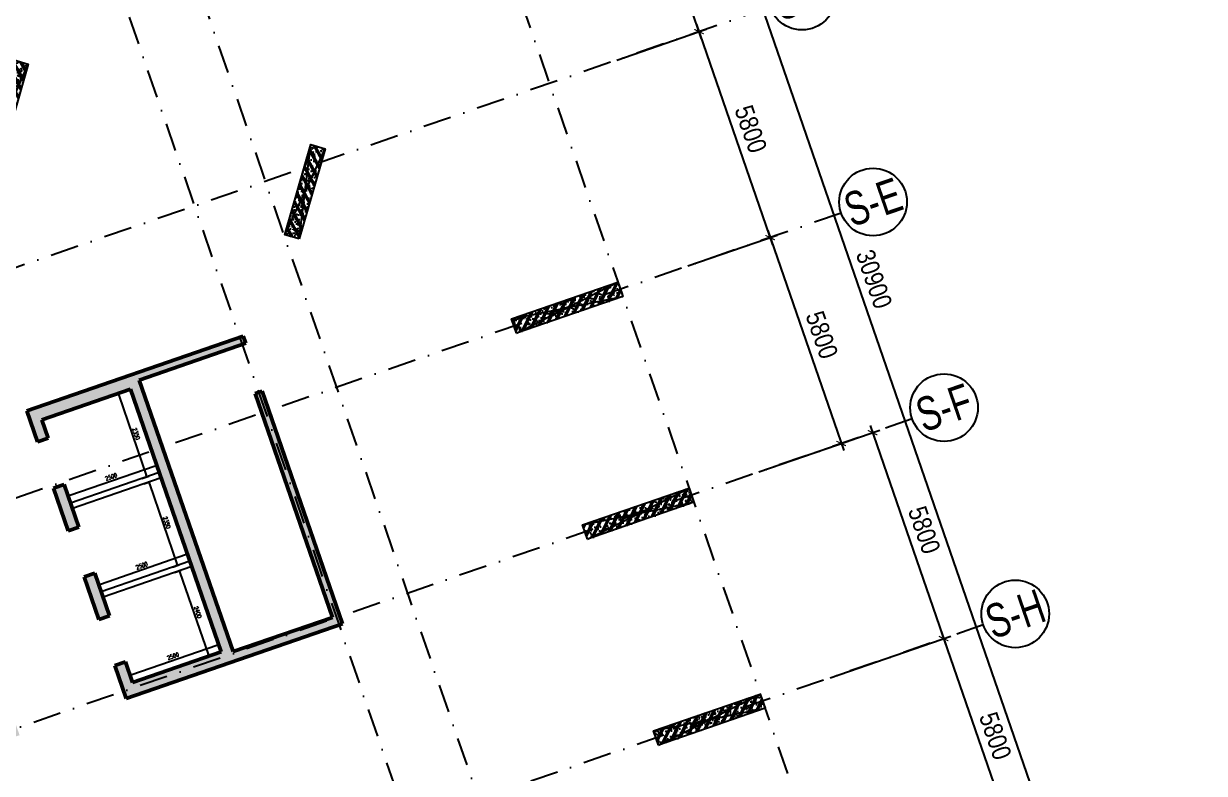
# Model space of a CAD drawing. Header units: millimetres. Extents: x -185400 to 961535, y -14070 to 330824.
# Drawn here: x -63294 to -31849, y 35401 to 55363 of the extents above; entities that cross this region are included whole.
import ezdxf
from ezdxf.enums import TextEntityAlignment as Align

# ---------------------------------------------------------------- set-up
doc = ezdxf.new("R2010")
doc.units = ezdxf.units.MM
doc.header["$LTSCALE"] = 300
doc.header["$MEASUREMENT"] = 0
doc.linetypes.add('DASHDOT', pattern=[1, 0.5, -0.25, 0, -0.25])
doc.linetypes.add('HIDDEN', pattern=[0.375, 0.25, -0.125])
doc.layers.add('KT-Chi gioi XD', color=7, linetype='HIDDEN', true_color=0x0066cc)
for name, color, linetype in [('KT-Hatch', 251, 'Continuous'), ('KT-Kich thuoc', 9, 'Continuous'), ('KT-Luoi truc South Tower', 8, 'DASHDOT'), ('KT-Thay', 7, 'Continuous'), ('ST_MBDV Cot vach 220805$0$AUDIT_I_220805193045-1', 50, 'Continuous'), ('ST_MBDV Cot vach 220805$0$AUDIT_I_220805193045-5', 6, 'Continuous')]:
    doc.layers.add(name, color=color, linetype=linetype)
doc.layers.add('ST_MBDV Cot vach 220805$0$KT-Net cot vach', color=6, linetype='Continuous', lineweight=50)
doc.styles.add('Arial Narrow', font='ARIALN.TTF')
doc.styles.add('ST_MBDV Cot vach 220805$0$HBA-Text', font='GOTHIC.TTF')
doc.styles.add('Xref_ST_MBDV Cot vach 30.7.2022$0$xref.N.Cot vach tang N2$0$DIM', font='vnsimli.shx', dxfattribs={"width": 0.7})
doc.dimstyles.new('ccu12-200', dxfattribs={"dimscale": 200, "dimtxt": 2.5, "dimasz": 1, "dimexe": 1, "dimexo": 2, "dimgap": 1, "dimtad": 1, "dimdec": 0, "dimdsep": 46, "dimtxsty": 'Arial Narrow', "dimblk": 'ARCHTICK', "dimcen": -1, "dimdle": 1, "dimclrd": 256, "dimclre": 256, "dimclrt": 3, "dimadec": 0, "dimazin": 2, "dimtfac": 0.1, "dimtdec": 0, "dimtmove": 0, "dimatfit": 1, "dimldrblk": 'ARCHTICK', "dimfxl": 1, "dimtvp": 0.833333, "dimtolj": 1, "dimtzin": 12, "dimarcsym": 0})
doc.dimstyles.new('Xref_ST_MBDV Cot vach 30.7.2022$0$xref.N.Cot vach tang N2$0$CCU 1-100 A1', dxfattribs={"dimscale": 100, "dimtxt": 2.2, "dimasz": 1, "dimexe": 1, "dimexo": 0, "dimgap": 1, "dimtad": 1, "dimdec": 0, "dimdsep": 46, "dimtxsty": 'Xref_ST_MBDV Cot vach 30.7.2022$0$xref.N.Cot vach tang N2$0$DIM', "dimblk1": 'Xref_ST_MBDV Cot vach 30.7.2022$0$xref.N.Cot vach tang N2$0$_ARCHTICK', "dimblk2": 'Xref_ST_MBDV Cot vach 30.7.2022$0$xref.N.Cot vach tang N2$0$_ARCHTICK', "dimsah": 1, "dimcen": 0, "dimdle": 1, "dimclrd": 256, "dimclre": 256, "dimclrt": 31, "dimadec": 0, "dimazin": 0, "dimtfac": 1, "dimtdec": 0, "dimtix": 1, "dimtmove": 2, "dimatfit": 3, "dimldrblk": 'Xref_ST_MBDV Cot vach 30.7.2022$0$xref.N.Cot vach tang N2$0$_ARCHTICK', "dimfxl": 8, "dimtolj": 1, "dimarcsym": 0})

# ---------------------------------------------------------------- blocks, each defined once
blk = doc.blocks.new('_ARCHTICK')
at = {"color": 0, "linetype": 'ByBlock', "const_width": 0.15}
blk.add_lwpolyline([(-0.5, -0.5), (0.5, 0.5)], dxfattribs=at)
blk = doc.blocks.new('*D60')
at = {"layer": 'Defpoints', "color": 0, "transparency": 16777216}
for p in [(-45982, 48779), (-41521, 44184), (-44090, 43297, 0)]:
    blk.add_point(p, dxfattribs=at)
at = {"layer": 'KT-Kich thuoc', "lineweight": -2, "transparency": 16777216}
for p, q in [((-45604, 48910), (-43225, 49732)), ((-43479, 49855), (-41455, 43995)), ((-43712, 43427), (-41332, 44249))]:
    blk.add_line(p, q, dxfattribs=at)
at = {"layer": 'KT-Kich thuoc', "lineweight": -2, "transparency": 16777216, "xscale": 200, "yscale": 200, "zscale": 200}
for p, rotation in [((-43414, 49666), 109.0471074763102), ((-41521, 44184), 289.0471074763101)]:
    blk.add_blockref('_ARCHTICK', p, dxfattribs=dict(at, rotation=rotation))
at = {"layer": 'KT-Kich thuoc', "color": 3, "transparency": 16777216, "insert": (-42037, 47074), "char_height": 500, "attachment_point": 5, "rotation": 289.0471, "style": 'Arial Narrow'}
blk.add_mtext('\\A1;5800', dxfattribs=at)
blk = doc.blocks.new('*D61')
at = {"layer": 'Defpoints', "color": 0, "transparency": 16777216}
for p in [(-47874, 54262, 0), (-43413, 49666), (-45982, 48779)]:
    blk.add_point(p, dxfattribs=at)
at = {"layer": 'KT-Kich thuoc', "lineweight": -2, "transparency": 16777216}
for p, q in [((-47496, 54393), (-45117, 55214)), ((-45371, 55338), (-43348, 49477)), ((-45604, 48910), (-43224, 49732))]:
    blk.add_line(p, q, dxfattribs=at)
at = {"layer": 'KT-Kich thuoc', "lineweight": -2, "transparency": 16777216, "xscale": 200, "yscale": 200, "zscale": 200}
for p, rotation in [((-45306, 55149), 109.0471074763102), ((-43413, 49666), 289.0471074763101)]:
    blk.add_blockref('_ARCHTICK', p, dxfattribs=dict(at, rotation=rotation))
at = {"layer": 'KT-Kich thuoc', "color": 3, "transparency": 16777216, "insert": (-43929, 52556), "char_height": 500, "attachment_point": 5, "rotation": 289.0471, "style": 'Arial Narrow'}
blk.add_mtext('\\A1;5800', dxfattribs=at)
blk = doc.blocks.new('*D65')
at = {"layer": 'Defpoints', "color": 0, "transparency": 16777216}
for p in [(-44089, 43297, 0), (-38793, 38990), (-42197, 37814, 0)]:
    blk.add_point(p, dxfattribs=at)
at = {"layer": 'KT-Kich thuoc', "lineweight": -2, "transparency": 16777216}
for p, q in [((-40751, 44661), (-38727, 38801)), ((-43711, 43427), (-40496, 44537)), ((-41819, 37945), (-38604, 39055))]:
    blk.add_line(p, q, dxfattribs=at)
at = {"layer": 'KT-Kich thuoc', "lineweight": -2, "transparency": 16777216, "xscale": 200, "yscale": 200, "zscale": 200}
for p, rotation in [((-40686, 44472), 109.0471074763102), ((-38793, 38990), 289.0471074763101)]:
    blk.add_blockref('_ARCHTICK', p, dxfattribs=dict(at, rotation=rotation))
at = {"layer": 'KT-Kich thuoc', "color": 3, "transparency": 16777216, "insert": (-39309, 41880), "char_height": 500, "attachment_point": 5, "rotation": 289.0471, "style": 'Arial Narrow'}
blk.add_mtext('\\A1;5800', dxfattribs=at)
blk = doc.blocks.new('*D66')
at = {"layer": 'Defpoints', "color": 0, "transparency": 16777216}
for p in [(-42197, 37814, 0), (-36900, 33507), (-40305, 32332, 0)]:
    blk.add_point(p, dxfattribs=at)
at = {"layer": 'KT-Kich thuoc', "lineweight": -2, "transparency": 16777216}
for p, q in [((-41819, 37945), (-38604, 39055)), ((-38858, 39179), (-36835, 33318)), ((-39926, 32462), (-36711, 33573))]:
    blk.add_line(p, q, dxfattribs=at)
at = {"layer": 'KT-Kich thuoc', "lineweight": -2, "transparency": 16777216, "xscale": 200, "yscale": 200, "zscale": 200}
for p, rotation in [((-38793, 38990), 109.0471074763102), ((-36900, 33507), 289.0471074763101)]:
    blk.add_blockref('_ARCHTICK', p, dxfattribs=dict(at, rotation=rotation))
at = {"layer": 'KT-Kich thuoc', "color": 3, "transparency": 16777216, "insert": (-37416, 36397), "char_height": 500, "attachment_point": 5, "rotation": 289.0471, "style": 'Arial Narrow'}
blk.add_mtext('\\A1;5800', dxfattribs=at)
blk = doc.blocks.new('ST_MBDV Cot vach 220805$0$GRID-SYM-flat-103')
at = {"layer": 'ST_MBDV Cot vach 220805$0$AUDIT_I_220805193045-1'}
blk.add_circle((0, 0, 0), 900, dxfattribs=at)
at = {"layer": 'ST_MBDV Cot vach 220805$0$AUDIT_I_220805193045-1', "style": 'ST_MBDV Cot vach 220805$0$HBA-Text'}
blk.add_attdef('GRID', text='', height=900, rotation=19.0471, dxfattribs=at).set_placement((0, 0, 0), align=Align.MIDDLE_CENTER)
blk = doc.blocks.new('*D44')
at = {"layer": 'Defpoints', "color": 0, "transparency": 16777216}
for p in [(-48876, 62062, 0), (-36033, 33807), (-38792, 32854, 0)]:
    blk.add_point(p, dxfattribs=at)
at = {"layer": 'KT-Kich thuoc', "lineweight": -2, "transparency": 16777216}
for p, q in [((-48497, 62193), (-45928, 63080)), ((-46182, 63204), (-35968, 33617)), ((-38414, 32985), (-35844, 33872))]:
    blk.add_line(p, q, dxfattribs=at)
at = {"layer": 'KT-Kich thuoc', "lineweight": -2, "transparency": 16777216, "xscale": 200, "yscale": 200, "zscale": 200}
for p, rotation in [((-46117, 63015), 109.0471074763102), ((-36033, 33807), 289.0471074763101)]:
    blk.add_blockref('_ARCHTICK', p, dxfattribs=dict(at, rotation=rotation))
at = {"layer": 'KT-Kich thuoc', "color": 3, "transparency": 16777216, "insert": (-40645, 48559), "char_height": 500, "attachment_point": 5, "rotation": 289.0471, "style": 'Arial Narrow'}
blk.add_mtext('\\A1;30900', dxfattribs=at)
blk = doc.blocks.new('*D45')
at = {"layer": 'Defpoints', "color": 0, "transparency": 16777216}
for p in [(-47819, 62427), (-48876, 62062), (-47874, 54262)]:
    blk.add_point(p, dxfattribs=at)
at = {"layer": 'KT-Kich thuoc', "lineweight": -2, "transparency": 16777216}
for p, q in [((-45240, 54960), (-47884, 62616)), ((-48497, 62193), (-47630, 62493)), ((-47496, 54393), (-45117, 55214))]:
    blk.add_line(p, q, dxfattribs=at)
at = {"layer": 'KT-Kich thuoc', "lineweight": -2, "transparency": 16777216, "xscale": 200, "yscale": 200, "zscale": 200}
for p, rotation in [((-47819, 62427), 109.0471074763102), ((-45306, 55149), 289.0471074763101)]:
    blk.add_blockref('_ARCHTICK', p, dxfattribs=dict(at, rotation=rotation))
at = {"layer": 'KT-Kich thuoc', "color": 3, "transparency": 16777216, "insert": (-46132, 58937), "char_height": 500, "attachment_point": 5, "rotation": 289.0471, "style": 'Arial Narrow'}
blk.add_mtext('\\A1;7700', dxfattribs=at)
blk = doc.blocks.new('*U82')
h = blk.add_hatch()
h.set_pattern_fill('VATLIEU04', color=250, scale=40, style=0, pattern_type=2)
h.set_pattern_definition([(50, (-550, 3050), (286.904, -25.101), [30, -330]), (355, (-550, 3050), (-55.5, 300.877), [24, -264]), (100.451, (-526.1, 3047.9), (231.404, 275.776), [25.496, -280.457]), (46.184, (-550, 3130), (426.896, -66.208), [45, -495]), (96.636, (-514.43, 3124.5), (373.865, 389.647), [38.244, -420.685]), (351.184, (-550, 3130), (373.865, 389.65), [36, -396]), (21, (-510, 3110), (238.763, -161.048), [30, -330]), (326, (-510, 3110), (97.326, 290.06), [24, -264]), (71.451, (-490.1, 3096.58), (336.09, 129.012), [25.496, -280.457]), (37.5, (-550, 3050), (4.864, 133.1575), [0, -260.8, 0, -268, 0, -265]), (7.5, (-550, 3050), (105.228, 157.7647), [0, -152.8, 0, -254.8, 0, -101]), (327.5, (-639.2, 3050), (213.529, -9.022), [0, -100, 0, -312, 0, -414]), (317.5, (-679.2, 3050), (233.274, 40.042), [0, -130, 0, -207.2, 0, -294]), (45, (-550, 3050), (-120.208, 120.208), []), (45, (-550, 3099), (-120.208, 120.208), [])])
h.paths.add_polyline_path([(-475, -475), (-75, -475), (-75, 2525), (-475, 2525)])
at = {"color": 6, "ltscale": 0.25}
blk.add_lwpolyline([(-475, -475), (-75, -475), (-75, 2525), (-475, 2525)], close=True, dxfattribs=at)
at = {"layer": 'Defpoints', "linetype": 'ByBlock', "ltscale": 30}
for p, q in [((-75, -475), (-475, 2525)), ((-475, -475), (-75, 2525))]:
    blk.add_line(p, q, dxfattribs=at)
blk = doc.blocks.new('*U88')
h = blk.add_hatch()
h.set_pattern_fill('VATLIEU04', color=250, scale=40, style=0, pattern_type=2)
h.set_pattern_definition([(50, (-550, 2550), (286.904, -25.1), [30, -330]), (355, (-550, 2550), (-55.5, 300.877), [24, -264]), (100.451, (-526.1, 2547.9), (231.404, 275.776), [25.496, -280.457]), (46.184, (-550, 2630), (426.896, -66.208), [45, -495]), (96.636, (-514.43, 2624.5), (373.865, 389.647), [38.244, -420.685]), (351.184, (-550, 2630), (373.865, 389.65), [36, -396]), (21, (-510, 2610), (238.763, -161.048), [30, -330]), (326, (-510, 2610), (97.326, 290.06), [24, -264]), (71.451, (-490.1, 2596.58), (336.09, 129.012), [25.496, -280.457]), (37.5, (-550, 2550), (4.864, 133.1575), [0, -260.8, 0, -268, 0, -265]), (7.5, (-550, 2550), (105.228, 157.765), [0, -152.8, 0, -254.8, 0, -101]), (327.5, (-639.2, 2550), (213.529, -9.022), [0, -100, 0, -312, 0, -414]), (317.5, (-679.2, 2550), (233.274, 40.042), [0, -130, 0, -207.2, 0, -294]), (45, (-550, 2550), (-120.208, 120.208), []), (45, (-550, 2599), (-120.208, 120.208), [])])
h.paths.add_polyline_path([(-475, -475), (-75, -475), (-75, 2025), (-475, 2025)])
at = {"color": 6, "ltscale": 0.25}
blk.add_lwpolyline([(-475, -475), (-75, -475), (-75, 2025), (-475, 2025)], close=True, dxfattribs=at)
at = {"layer": 'Defpoints', "linetype": 'ByBlock', "ltscale": 30}
for p, q in [((-75, -475), (-475, 2025)), ((-475, -475), (-75, 2025))]:
    blk.add_line(p, q, dxfattribs=at)
blk = doc.blocks.new('*U81')
h = blk.add_hatch()
h.set_pattern_fill('VATLIEU04', color=250, scale=40, style=0, pattern_type=2)
h.set_pattern_definition([(50, (-550, 3038.88), (286.904, -25.101), [30, -330]), (355, (-550, 3038.88), (-55.5, 300.877), [24, -264]), (100.451, (-526.1, 3036.8), (231.404, 275.776), [25.496, -280.457]), (46.184, (-550, 3118.88), (426.896, -66.208), [45, -495]), (96.636, (-514.43, 3113.36), (373.865, 389.647), [38.244, -420.685]), (351.184, (-550, 3118.9), (373.865, 389.65), [36, -396]), (21, (-510, 3098.88), (238.763, -161.048), [30, -330]), (326, (-510, 3098.88), (97.326, 290.06), [24, -264]), (71.451, (-490.1, 3085.46), (336.09, 129.012), [25.496, -280.457]), (37.5, (-550, 3038.88), (4.864, 133.1575), [0, -260.8, 0, -268, 0, -265]), (7.5, (-550, 3038.88), (105.228, 157.7647), [0, -152.8, 0, -254.8, 0, -101]), (327.5, (-639.2, 3038.88), (213.529, -9.022), [0, -100, 0, -312, 0, -414]), (317.5, (-679.2, 3038.88), (233.274, 40.042), [0, -130, 0, -207.2, 0, -294]), (45, (-550, 3038.88), (-120.208, 120.208), []), (45, (-550, 3087.88), (-120.208, 120.208), [])])
h.paths.add_polyline_path([(-475, -475), (-75, -475), (-75, 2514), (-475, 2514)])
at = {"color": 6, "ltscale": 0.25}
blk.add_lwpolyline([(-475, -475), (-75, -475), (-75, 2514), (-475, 2514)], close=True, dxfattribs=at)
at = {"layer": 'Defpoints', "linetype": 'ByBlock', "ltscale": 30}
for p, q in [((-75, -475), (-475, 2514)), ((-475, -475), (-75, 2514))]:
    blk.add_line(p, q, dxfattribs=at)
blk = doc.blocks.new('Xref_ST_MBDV Cot vach 30.7.2022$0$xref.N.Cot vach tang N2$0$_Open90')
at = {"color": 0, "linetype": 'ByBlock', "lineweight": -2}
for p, q in [((0, 0), (-1, 0)), ((-0.5, 0.5), (0, 0)), ((0, 0), (-0.5, -0.5))]:
    blk.add_line(p, q, dxfattribs=at)
blk = doc.blocks.new('*D90')
at = {"layer": 'Defpoints', "color": 5, "transparency": 16777216}
for p, q in [((-60093, 43112), (-59915, 43173)), ((-59946, 43109), (-59212, 40982)), ((-59326, 40890), (-59149, 40951))]:
    blk.add_line(p, q, dxfattribs=at)
at = {"layer": 'Defpoints', "color": 0, "transparency": 16777216}
for p in [(-60093, 43112), (-59326, 40890), (-59196, 40935)]:
    blk.add_point(p, dxfattribs=at)
at = {"layer": 'Defpoints', "color": 5, "transparency": 16777216, "xscale": 50, "yscale": 50, "zscale": 50}
for p, rotation in [((-59963, 43156), 109.0471379530742), ((-59196, 40935), 289.0471379530741)]:
    blk.add_blockref('Xref_ST_MBDV Cot vach 30.7.2022$0$xref.N.Cot vach tang N2$0$_Open90', p, dxfattribs=dict(at, rotation=rotation))
at = {"layer": 'Defpoints', "color": 5, "transparency": 16777216, "insert": (-59480, 42080), "char_height": 110, "attachment_point": 5, "rotation": 289.0471, "style": 'Xref_ST_MBDV Cot vach 30.7.2022$0$xref.N.Cot vach tang N2$0$DIM'}
blk.add_mtext('\\A1;2350', dxfattribs=at)
blk = doc.blocks.new('Xref_ST_MBDV Cot vach 30.7.2022$0$xref.N.Cot vach tang N2$0$_ARCHTICK')
at = {"color": 0, "linetype": 'ByBlock', "const_width": 0.15}
blk.add_lwpolyline([(-0.5, -0.5), (0.5, 0.5)], dxfattribs=at)
blk = doc.blocks.new('*D91')
at = {"layer": 'Defpoints', "color": 5, "transparency": 16777216}
for p, q in [((-61247, 40442), (-58979, 41225)), ((-58932, 41241), (-58948, 41288)), ((-61295, 40425), (-61311, 40473))]:
    blk.add_line(p, q, dxfattribs=at)
at = {"layer": 'Defpoints', "color": 0, "transparency": 16777216}
for p in [(-58932, 41241), (-58932, 41241), (-61295, 40425)]:
    blk.add_point(p, dxfattribs=at)
at = {"layer": 'Defpoints', "color": 5, "transparency": 16777216, "xscale": 50, "yscale": 50, "zscale": 50}
for p, rotation in [((-58932, 41241), 19.04713795307382), ((-61295, 40425), 199.0471379530738)]:
    blk.add_blockref('Xref_ST_MBDV Cot vach 30.7.2022$0$xref.N.Cot vach tang N2$0$_Open90', p, dxfattribs=dict(at, rotation=rotation))
at = {"layer": 'Defpoints', "color": 5, "transparency": 16777216, "insert": (-60147, 40932), "char_height": 110, "attachment_point": 5, "rotation": 19.0471, "style": 'Xref_ST_MBDV Cot vach 30.7.2022$0$xref.N.Cot vach tang N2$0$DIM'}
blk.add_mtext('\\A1;2500', dxfattribs=at)
blk = doc.blocks.new('*D127')
at = {"layer": 'Defpoints', "color": 5, "transparency": 16777216}
for p, q in [((-60909, 45475), (-60731, 45536)), ((-60762, 45472), (-60028, 43345)), ((-60142, 43253), (-59964, 43314))]:
    blk.add_line(p, q, dxfattribs=at)
at = {"layer": 'Defpoints', "color": 0, "transparency": 16777216}
for p in [(-60909, 45475), (-60142, 43253), (-60012, 43298)]:
    blk.add_point(p, dxfattribs=at)
at = {"layer": 'Defpoints', "color": 5, "transparency": 16777216, "xscale": 50, "yscale": 50, "zscale": 50}
for p, rotation in [((-60779, 45520), 109.0471379530743), ((-60012, 43298), 289.0471379530742)]:
    blk.add_blockref('Xref_ST_MBDV Cot vach 30.7.2022$0$xref.N.Cot vach tang N2$0$_Open90', p, dxfattribs=dict(at, rotation=rotation))
at = {"layer": 'Defpoints', "color": 5, "transparency": 16777216, "insert": (-60296, 44443), "char_height": 110, "attachment_point": 5, "rotation": 289.0471, "style": 'Xref_ST_MBDV Cot vach 30.7.2022$0$xref.N.Cot vach tang N2$0$DIM'}
blk.add_mtext('\\A1;2350', dxfattribs=at)
blk = doc.blocks.new('*D128')
at = {"layer": 'Defpoints', "color": 5, "transparency": 16777216}
for p, q in [((-62063, 42805), (-59795, 43588)), ((-59747, 43604), (-59764, 43652)), ((-62111, 42788), (-62127, 42836))]:
    blk.add_line(p, q, dxfattribs=at)
at = {"layer": 'Defpoints', "color": 0, "transparency": 16777216}
for p in [(-59747, 43604), (-59747, 43604), (-62111, 42788)]:
    blk.add_point(p, dxfattribs=at)
at = {"layer": 'Defpoints', "color": 5, "transparency": 16777216, "xscale": 50, "yscale": 50, "zscale": 50}
for p, rotation in [((-59747, 43604), 19.04713795307414), ((-62111, 42788), 199.0471379530741)]:
    blk.add_blockref('Xref_ST_MBDV Cot vach 30.7.2022$0$xref.N.Cot vach tang N2$0$_Open90', p, dxfattribs=dict(at, rotation=rotation))
at = {"layer": 'Defpoints', "color": 5, "transparency": 16777216, "insert": (-60963, 43296), "char_height": 110, "attachment_point": 5, "rotation": 19.0471, "style": 'Xref_ST_MBDV Cot vach 30.7.2022$0$xref.N.Cot vach tang N2$0$DIM'}
blk.add_mtext('\\A1;2500', dxfattribs=at)
blk = doc.blocks.new('*D129')
at = {"layer": 'Defpoints', "color": 5, "transparency": 16777216}
for p, q in [((-59277, 40748), (-59100, 40810)), ((-59131, 40746), (-58380, 38572)), ((-58494, 38480), (-58316, 38541))]:
    blk.add_line(p, q, dxfattribs=at)
at = {"layer": 'Defpoints', "color": 0, "transparency": 16777216}
for p in [(-59277, 40748), (-58494, 38480), (-58364, 38525)]:
    blk.add_point(p, dxfattribs=at)
at = {"layer": 'Defpoints', "color": 5, "transparency": 16777216, "xscale": 50, "yscale": 50, "zscale": 50}
for p, rotation in [((-59147, 40793), 109.0471379530738), ((-58364, 38525), 289.0471379530738)]:
    blk.add_blockref('Xref_ST_MBDV Cot vach 30.7.2022$0$xref.N.Cot vach tang N2$0$_Open90', p, dxfattribs=dict(at, rotation=rotation))
at = {"layer": 'Defpoints', "color": 5, "transparency": 16777216, "insert": (-58656, 39693), "char_height": 110, "attachment_point": 5, "rotation": 289.0471, "style": 'Xref_ST_MBDV Cot vach 30.7.2022$0$xref.N.Cot vach tang N2$0$DIM'}
blk.add_mtext('\\A1;2400', dxfattribs=at)
blk = doc.blocks.new('*D130')
at = {"layer": 'Defpoints', "color": 5, "transparency": 16777216}
for p, q in [((-60415, 38031), (-58147, 38814)), ((-58099, 38831), (-58116, 38878)), ((-60463, 38015), (-60479, 38062))]:
    blk.add_line(p, q, dxfattribs=at)
at = {"layer": 'Defpoints', "color": 0, "transparency": 16777216}
for p in [(-58099, 38831), (-58099, 38831), (-60463, 38015)]:
    blk.add_point(p, dxfattribs=at)
at = {"layer": 'Defpoints', "color": 5, "transparency": 16777216, "xscale": 50, "yscale": 50, "zscale": 50}
for p, rotation in [((-58099, 38831), 19.04713795307382), ((-60463, 38015), 199.0471379530738)]:
    blk.add_blockref('Xref_ST_MBDV Cot vach 30.7.2022$0$xref.N.Cot vach tang N2$0$_Open90', p, dxfattribs=dict(at, rotation=rotation))
at = {"layer": 'Defpoints', "color": 5, "transparency": 16777216, "insert": (-59315, 38522), "char_height": 110, "attachment_point": 5, "rotation": 19.0471, "style": 'Xref_ST_MBDV Cot vach 30.7.2022$0$xref.N.Cot vach tang N2$0$DIM'}
blk.add_mtext('\\A1;2500', dxfattribs=at)
blk = doc.blocks.new('Asix South Tower')
at = {"layer": 'KT-Luoi truc South Tower', "ltscale": 5}
for p, q in [((-53965.4, 67304.5), (-40792.5, 29149.9)), ((-61527.4, 64693.7), (-45306.5, 17710.6)), ((-63417.9, 64041.1), (-47197, 17057.9)), ((-43415.2, 55801.6), (-67725.7, 47408.4)), ((-41522.4, 50319.2), (-65827.2, 41928)), ((-39629.6, 44836.7), (-71714.8, 33759.3)), ((-37736.8, 39354.3), (-105450.5, 15976.2))]:
    blk.add_line(p, q, dxfattribs=at)
at = {"layer": 'KT-Kich thuoc'}
ref = blk.add_blockref('ST_MBDV Cot vach 220805$0$GRID-SYM-flat-103', (-42564.5, 56095.3, 0), dxfattribs=at)
ref.add_attrib('GRID', 'S-B', dxfattribs={"layer": 'ST_MBDV Cot vach 220805$0$AUDIT_I_220805193045-1', "height": 900, "rotation": 19, "style": 'ST_MBDV Cot vach 220805$0$HBA-Text', "width": 0.75}).set_placement((-42564.5, 56095.3, 0), align=Align.MIDDLE_CENTER)
ref = blk.add_blockref('ST_MBDV Cot vach 220805$0$GRID-SYM-flat-103', (-40671.7, 50612.9, 0), dxfattribs=at)
ref.add_attrib('GRID', 'S-E', dxfattribs={"layer": 'ST_MBDV Cot vach 220805$0$AUDIT_I_220805193045-1', "height": 900, "rotation": 19, "style": 'ST_MBDV Cot vach 220805$0$HBA-Text', "width": 0.75}).set_placement((-40671.7, 50612.9, 0), align=Align.MIDDLE_CENTER)
ref = blk.add_blockref('ST_MBDV Cot vach 220805$0$GRID-SYM-flat-103', (-38781.7, 45138.8, 0), dxfattribs=at)
ref.add_attrib('GRID', 'S-F', dxfattribs={"layer": 'ST_MBDV Cot vach 220805$0$AUDIT_I_220805193045-1', "height": 900, "rotation": 19, "style": 'ST_MBDV Cot vach 220805$0$HBA-Text', "width": 0.75}).set_placement((-38781.7, 45138.8, 0), align=Align.MIDDLE_CENTER)
ref = blk.add_blockref('ST_MBDV Cot vach 220805$0$GRID-SYM-flat-103', (-36886, 39648, 0), dxfattribs=at)
ref.add_attrib('GRID', 'S-H', dxfattribs={"layer": 'ST_MBDV Cot vach 220805$0$AUDIT_I_220805193045-1', "height": 900, "rotation": 19, "style": 'ST_MBDV Cot vach 220805$0$HBA-Text', "width": 0.75}).set_placement((-36886, 39648, 0), align=Align.MIDDLE_CENTER)
for base, p1, p2, picture, middle in [((-36033, 33806.5), (-48875.5, 62062.4, 0), (-38792.1, 32854, 0), '*D44', (-40644.7, 48559.2)), ((-47818.6, 62427.4), (-47874.4, 54262.1), (-48875.5, 62062.4), '*D45', (-46131.8, 58936.7)), ((-43412.9, 49666.5), (-47874.4, 54262.1, 0), (-45982.3, 48779.4), '*D61', (-43928.9, 52556.3)), ((-41520.8, 44183.8), (-45982.3, 48779.4), (-44090.1, 43296.7, 0), '*D60', (-42036.8, 47073.6))]:
    dim = blk.add_linear_dim(base=base, p1=p1, p2=p2, angle=109.04711, dimstyle='ccu12-200', dxfattribs=at)
    dim.commit()
    dim.dimension.update_dxf_attribs({"geometry": picture, "text_midpoint": middle})
for base, p1, p2, picture, middle in [((-38792.7, 38989.7), (-44089.5, 43296.9, 0), (-42197.3, 37814.3, 0), '*D65', (-39739.1, 41730.9)), ((-36899.9, 33507.3), (-42196.7, 37814.5, 0), (-40304.5, 32331.8, 0), '*D66', (-37846.3, 36248.5))]:
    dim = blk.add_linear_dim(base=base, p1=p1, p2=p2, angle=109.04711, dimstyle='ccu12-200', dxfattribs=at)
    dim.commit()
    dim.dimension.update_dxf_attribs({"geometry": picture, "text_midpoint": middle, "dimtype": 128})

msp = doc.modelspace()

# ---------------------------------------------------------------- hatches: boundary and pattern name
at = {"layer": 'KT-Hatch'}
h = msp.add_hatch(dxfattribs=at)
h.set_pattern_fill('BTCT', color=256, scale=40)
h.set_pattern_definition([(50, (0, 0), (286.9041, -25.10085), [30, -330]), (355, (0, 0), (-55.5005, 300.8769), [24, -264]), (100.4514, (23.9, -2.1), (231.40375, 275.7758), [25.4961, -280.4568]), (46.1842, (0, 80), (426.8964, -66.2076), [45, -495]), (96.6356, (35.57, 74.5), (373.865, 389.6471), [38.2441, -420.6852]), (351.1842, (0, 80), (373.8648, 389.6474), [36, -396]), (21, (40, 60), (238.7628, -161.04756), [30, -330]), (326, (40, 60), (97.3261, 290.06), [24, -264]), (71.4514, (59.9, 46.58), (336.08905, 129.0122), [25.4961, -280.4568]), (37.5, (0, 0), (4.86394, 133.15754), [0, -260.8, 0, -268, 0, -265]), (7.5, (0, 0), (105.22781, 157.76468), [0, -152.8, 0, -254.8, 0, -101]), (327.5, (-89.2, 0), (213.52897, -9.02195), [0, -100, 0, -312, 0, -414]), (317.5, (-129.2, 0), (233.27447, 40.042), [0, -130, 0, -207.2, 0, -294]), (45, (0, 0), (-106.06602, 106.06602), []), (45, (70.71, 0), (-106.06602, 106.06602), [])])
h.paths.add_polyline_path([(-66045.6, 44074.2), (-68975.9, 43062.5), (-66332.5, 35406), (-63402.2, 36417.7), (-63704.1, 37292), (-63987.7, 37194.1), (-63800, 36650.6), (-66163.2, 35834.7), (-68578.1, 42829.6), (-66215, 43645.5), (-66043.7, 43149.2), (-65760.1, 43247.1)])
h.paths.add_polyline_path([(-60448.1, 45633.6), (-58033.1, 38638.8), (-60396.3, 37822.9), (-60584.8, 38369), (-60868.4, 38271.1), (-60565.6, 37394.2), (-54799.6, 39384.9), (-56937.2, 45576.3), (-57126.2, 45511), (-55070.2, 39555.9), (-57716.9, 38642.2), (-60213.5, 45873.3), (-57377.7, 46852.4), (-57443, 47041.4), (-63209, 45050.7), (-62924.3, 44226.1), (-62640.8, 44324), (-62811.2, 44817.8)])
h.paths.add_polyline_path([(-62216.5, 43095.2), (-62500.1, 42997.3), (-62108.5, 41863), (-61824.9, 41960.9)], flags=17)
h.paths.add_polyline_path([(-61400.6, 40732.1), (-61684.2, 40634.2), (-61292.6, 39499.9), (-61009, 39597.8)], flags=17)
h.paths.add_polyline_path([(-64520, 39655.1), (-64803.5, 39557.2), (-64411.9, 38422.9), (-64128.4, 38520.8)], flags=17)
h.paths.add_polyline_path([(-65335.8, 42018.3), (-65619.4, 41920.4), (-65227.8, 40786.1), (-64944.2, 40884)], flags=17)

# ---------------------------------------------------------------- linework, layer by layer
at = {"layer": 'KT-Chi gioi XD', "lineweight": 13, "ltscale": 10, "elevation": 0, "flags": 128}
msp.add_lwpolyline([(-29078.1, 143772.1), (-33774.2, 161645), (-36124.3, 162456.9), (-45058.2, 155685.5), (-68562, 137753.5), (-92229.5, 120645.5, 0.684877), (-61797, 6849.6), (-41426.4, 4693.7), (-2997.3, 5908.3), (-146.9, 9554.9)], format="xyb", close=True, dxfattribs=at)
at = {"layer": 'KT-Thay', "extrusion": (-3.35283e-09, 1.99852e-08, 1)}
for p, q in [((-59681.2, 43412.3), (-62044.3, 42596.4)), ((-59632.2, 43270.5), (-61995.4, 42454.6)), ((-58865.3, 41049.2), (-61228.4, 40233.3)), ((-58816.4, 40907.4), (-61179.5, 40091.5))]:
    msp.add_line(p, q, dxfattribs=at)
at = {"layer": 'ST_MBDV Cot vach 220805$0$KT-Net cot vach', "extrusion": (-3.35283e-09, 1.99852e-08, 1)}
for p, q in [((-57443, 47041.4), (-63209, 45050.7)), ((-57377.7, 46852.4), (-57443, 47041.4)), ((-57377.7, 46852.4), (-60213.5, 45873.3)), ((-60448.1, 45633.6), (-62811.2, 44817.8)), ((-58033.1, 38638.8), (-60448.1, 45633.6)), ((-60213.5, 45873.3), (-57716.9, 38642.2)), ((-55070.2, 39555.9), (-57126.2, 45511)), ((-54799.6, 39384.9), (-56937.2, 45576.3)), ((-63209, 45050.7), (-62924.3, 44226.1)), ((-62811.2, 44817.8), (-62640.8, 44324)), ((-62216.5, 43095.2), (-61824.9, 41960.9)), ((-62500.1, 42997.3), (-62108.5, 41863)), ((-61684.2, 40634.2), (-61292.6, 39499.9)), ((-61400.6, 40732.1), (-61009, 39597.8)), ((-60565.6, 37394.2), (-54799.6, 39384.9)), ((-57716.9, 38642.2), (-55070.2, 39555.9)), ((-60584.8, 38369), (-60396.3, 37822.9)), ((-60396.3, 37822.9), (-58033.1, 38638.8)), ((-60868.4, 38271.1), (-60565.6, 37394.2))]:
    msp.add_line(p, q, dxfattribs=at)
at = {"layer": 'ST_MBDV Cot vach 220805$0$KT-Net cot vach'}
for p, q in [((-57126.2, 45511), (-56937.2, 45576.3)), ((-62640.8, 44324), (-62924.3, 44226.1)), ((-62216.5, 43095.2), (-62500.1, 42997.3)), ((-61824.9, 41960.9), (-62108.5, 41863)), ((-61400.6, 40732.1), (-61684.2, 40634.2)), ((-61009, 39597.8), (-61292.6, 39499.9)), ((-60584.8, 38369), (-60868.4, 38271.1))]:
    msp.add_line(p, q, dxfattribs=at)

# ---------------------------------------------------------------- block references
at = {"layer": 'KT-Kich thuoc'}
msp.add_blockref('Asix South Tower', (0, 0), dxfattribs=at)
at = {"layer": 'ST_MBDV Cot vach 220805$0$AUDIT_I_220805193045-5', "linetype": 'ByBlock'}
for name, p, xscale, rotation in [('*U81', (-64323.6, 52002.6, 0), -1, 343.8836854960887), ('*U88', (-56279.8, 50216.7, 0), -1, 343.8836854960887), ('*U82', (-49877.1, 47725.8, 0), -0.9999999999999989, 289.0471379532163), ('*U82', (-47984.3, 42243.4, 0), -0.9999999999999989, 289.0471379532163), ('*U82', (-46091.5, 36760.9, 0), -0.9999999999999989, 289.0471379532163)]:
    msp.add_blockref(name, p, dxfattribs=dict(at, xscale=xscale, rotation=rotation))

# ---------------------------------------------------------------- dimensions: what is measured, and where the dimension line sits
at = {"layer": 'Defpoints', "color": 5}
for p1, p2, distance, picture, middle in [((-60908.5, 45474.7), (-60141.6, 43253.3), 137.5, '*D127', (-60295.9, 44443.1)), ((-62110.6, 42788.4), (-59747.5, 43604.3), 0, '*D128', (-60963.3, 43295.6)), ((-60092.7, 43111.5), (-59325.8, 40890.2), 137.5, '*D90', (-59480, 42080)), ((-61294.7, 40425.3), (-58931.6, 41241.2), 0, '*D91', (-60147.4, 40932.5)), ((-59276.8, 40748.4), (-58493.6, 38479.8), 137.5, '*D129', (-58656, 39693.2)), ((-60462.5, 38014.9), (-58099.4, 38830.8), 0, '*D130', (-59315.3, 38522.1))]:
    dim = msp.add_aligned_dim(p1=p1, p2=p2, distance=distance, dimstyle='Xref_ST_MBDV Cot vach 30.7.2022$0$xref.N.Cot vach tang N2$0$CCU 1-100 A1', override={"dimscale": 50, "dimblk1": 'Xref_ST_MBDV Cot vach 30.7.2022$0$xref.N.Cot vach tang N2$0$_Open90', "dimblk2": 'Xref_ST_MBDV Cot vach 30.7.2022$0$xref.N.Cot vach tang N2$0$_Open90', "dimclrd": 5, "dimclre": 5, "dimclrt": 5, "dimlwd": 65535, "dimlwe": 65535}, dxfattribs=at)
    dim.commit()
    dim.dimension.update_dxf_attribs({"geometry": picture, "text_midpoint": middle})

doc.saveas('drawing.dxf')
